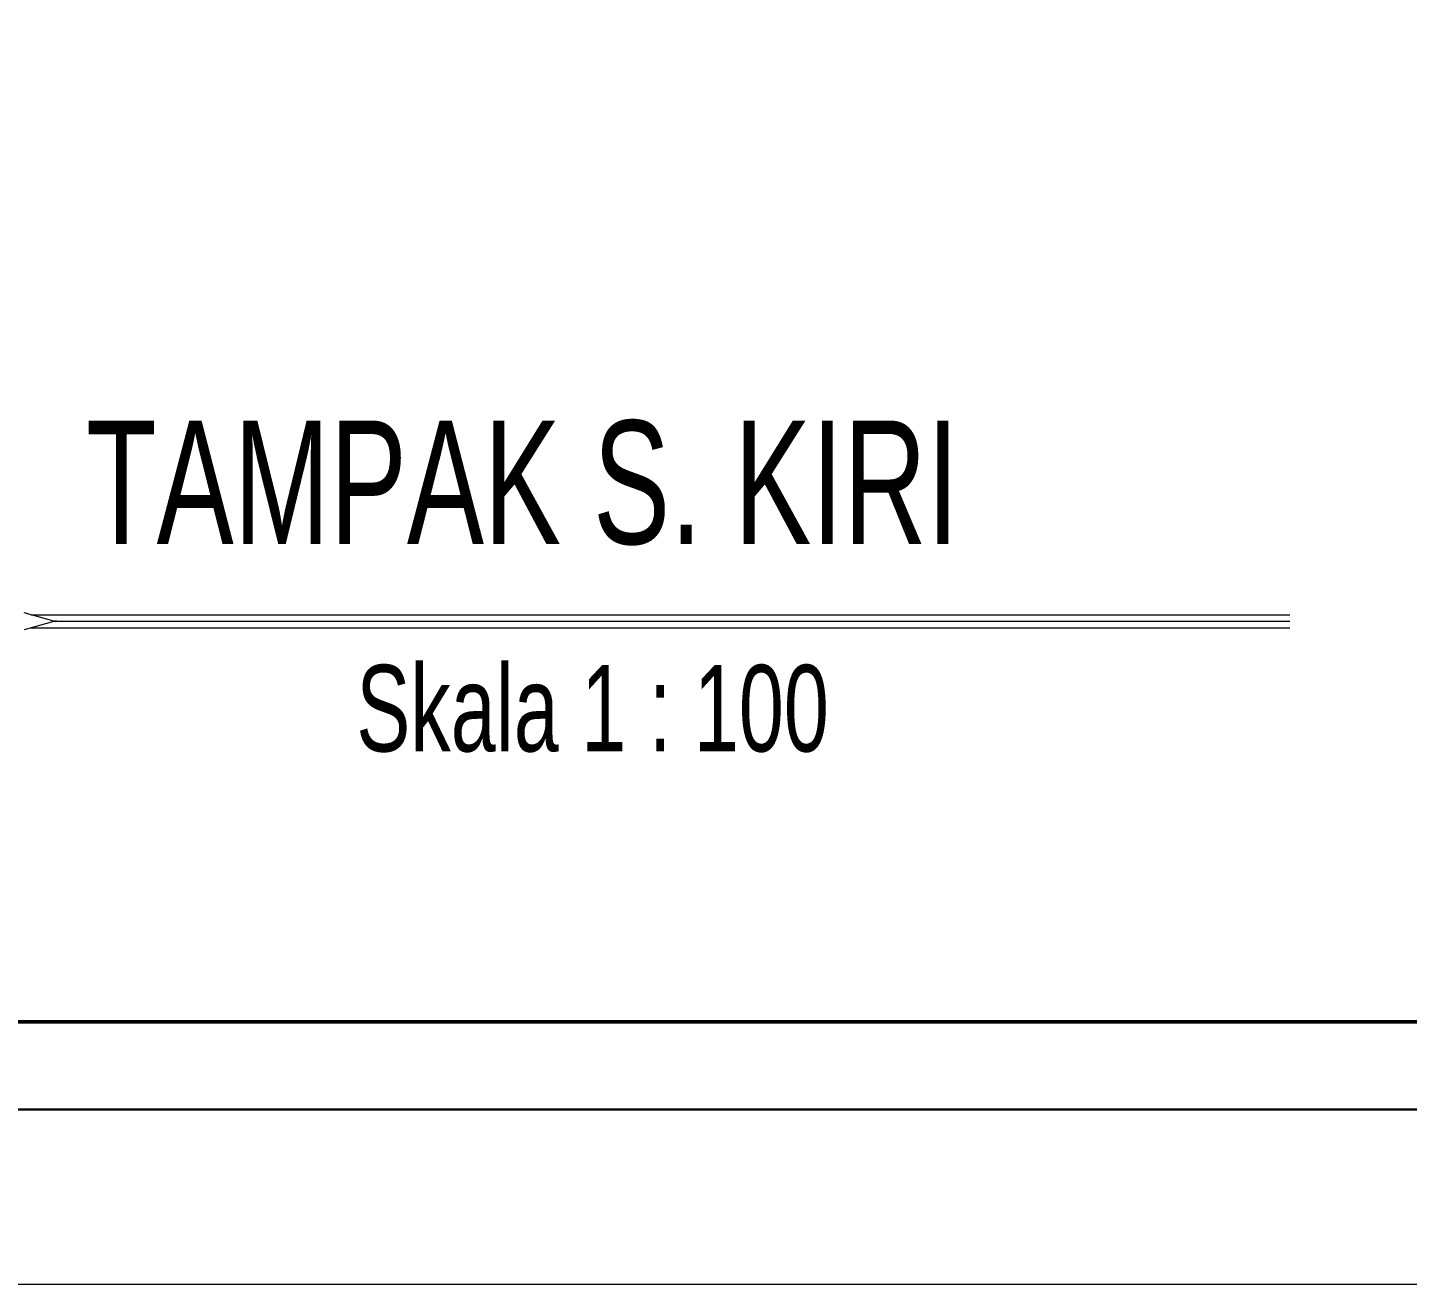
# Model space of a CAD drawing. Header units: centimetres. Extents: x 134057 to 145613, y 5028 to 39996.
# Drawn here: x 135663 to 136462, y 5028 to 5755 of the extents above; entities that cross this region are included whole.
import ezdxf

# ---------------------------------------------------------------- set-up
doc = ezdxf.new("R2010")
doc.units = ezdxf.units.CM
for name, color, linetype, lineweight in [('Kertas', 252, 'Continuous', 20), ('Legenda', 252, 'Continuous', 20), ('TEXT', 3, 'Continuous', 20)]:
    doc.layers.add(name, color=color, linetype=linetype, lineweight=lineweight)
doc.styles.add('ROMANS', font='ROMANS.SHX', dxfattribs={"width": 0.7})

msp = doc.modelspace()

# ---------------------------------------------------------------- linework, layer by layer
at = {"layer": 'Kertas'}
msp.add_lwpolyline([(134078.342, 8035.593), (138280.779, 8035.593), (138280.779, 5028.066), (134078.342, 5028.066)], close=True, dxfattribs=at)
at = {"layer": 'Legenda', "color": 5, "lineweight": 30}
msp.add_lwpolyline([(134230.237, 7883.698), (138179.515, 7883.698), (138179.515, 5129.329), (134230.237, 5129.329)], close=True, dxfattribs=at)
at = {"layer": 'Legenda', "color": 1, "lineweight": 50}
msp.add_lwpolyline([(134280.869, 7833.066), (137470.671, 7833.066), (137470.671, 5179.961), (134280.869, 5179.961)], close=True, dxfattribs=at)
at = {"layer": 'TEXT', "color": 2, "linetype": 'Continuous', "lineweight": 9}
for p, q in [((135679.687, 5411.379), (135661.245, 5416.625)), ((135665.157, 5415.513), (136393.65, 5415.513)), ((135679.687, 5412.057), (135661.245, 5406.811)), ((135665.157, 5407.924), (136393.65, 5407.924)), ((135678.495, 5411.718), (136393.65, 5411.718))]:
    msp.add_line(p, q, dxfattribs=at)

# ---------------------------------------------------------------- texts
at = {"layer": 'TEXT', "color": 2, "linetype": 'Continuous', "lineweight": 9, "width": 23529.60895, "attachment_point": 1, "style": 'ROMANS'}
for s, insert, char_height in [('\\pt5.64971;{\\fCastellar|b0|i0|c0|p18;TAMPAK S. KIRI}', (135697.071, 5527.873), 71.39782), ('\\pt3.96;{\\fColonna MT|b0|i0|c0|p82;Skala 1 : 100}', (135853.431, 5386.469), 50.04503)]:
    msp.add_mtext(s, dxfattribs=dict(at, insert=insert, char_height=char_height))

doc.saveas('drawing.dxf')
